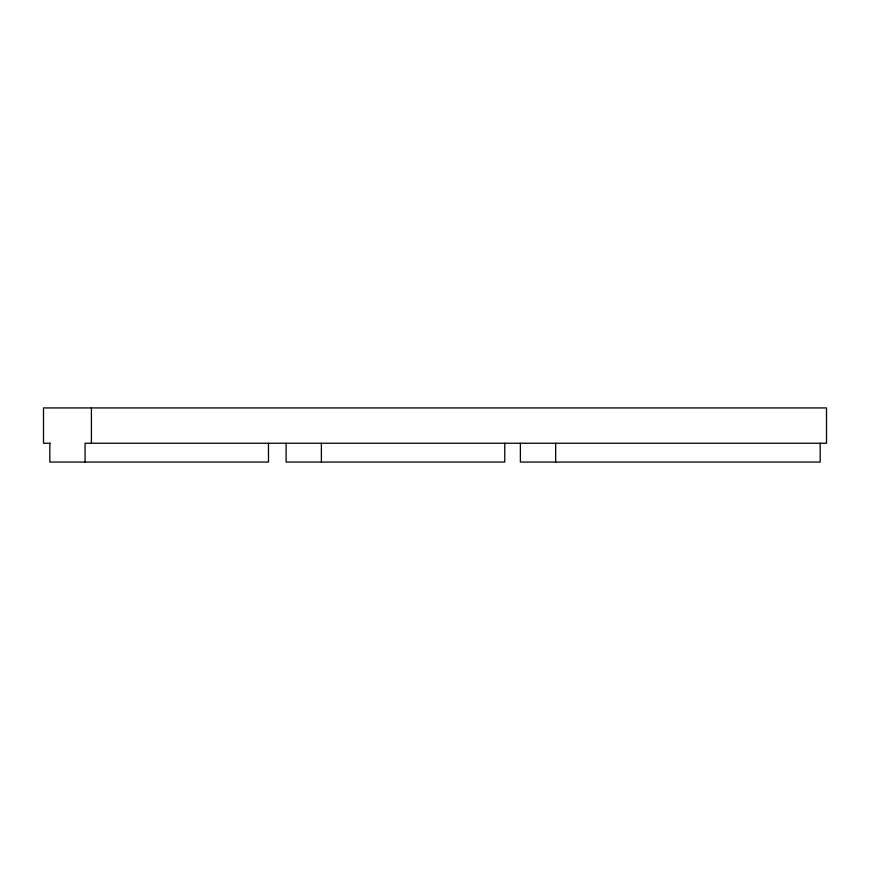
<?xml version="1.0" encoding="UTF-8"?>
<svg xmlns="http://www.w3.org/2000/svg" width="870" height="870" viewBox="0 0 870 870"><rect width="100%" height="100%" fill="white"/><g stroke="black" fill="none" stroke-linecap="round" stroke-linejoin="round"><path stroke-width="1.3" d="M50.297 443.243L43.5 443.243L43.5 407.932L826.5 407.932L826.5 443.243L85.086 443.243L85.086 462.068M820.182 443.243L820.182 462.068L520.38 462.068L520.38 443.243M555.658 443.243L555.658 462.068M504.774 443.243L504.774 462.068L286.11 462.068L286.11 443.243M321.389 443.243L321.389 462.068M268.482 443.243L268.482 462.068L49.818 462.068L49.818 443.243M91.404 407.932L91.404 443.243"/></g></svg>
